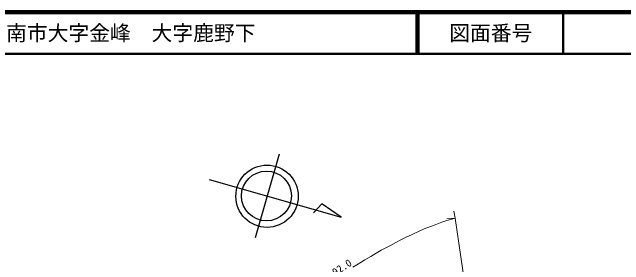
# Model space of a CAD drawing. Units: millimetres at full size, sheet at 1:1000; details may follow other scales. Extents: x 40000 to 680000, y 20000 to 380000.
# Drawn here: x 411508 to 558608, y 319174 to 380000 of the extents above; entities that cross this region are included whole.
import ezdxf
from ezdxf.enums import TextEntityAlignment as Align

# ---------------------------------------------------------------- set-up
doc = ezdxf.new("R2010")
doc.units = ezdxf.units.MM
doc.header["$LTSCALE"] = 1000
for name, color, linetype, lineweight in [('M-BMK-SRVR', 3, 'Continuous', 25), ('M-STR-HTXT', 7, 'Continuous', 13), ('M-TTL', 2, 'Continuous', 140), ('M-TTL-LINE', 7, 'Continuous', 50)]:
    doc.layers.add(name, color=color, linetype=linetype, lineweight=lineweight)
doc.layers.add('M-TTL-TXT', color=7, linetype='Continuous')
doc.styles.add('ＭＳ ゴシック', font='')
doc.styles.get('ＭＳ ゴシック').set_extended_font_data('MS Gothic')

msp = doc.modelspace()

# ---------------------------------------------------------------- linework, layer by layer
at = {"layer": 'M-BMK-SRVR'}
for p, q in [((475681, 345835), (469946, 325633)), ((458865, 339694), (490638, 330673)), ((485964, 333878), (483937, 331665)), ((490638, 330673), (485964, 333878))]:
    msp.add_line(p, q, dxfattribs=at)
for centre, radius in [((472802, 335693), 7500), ((472653, 335745), 6000)]:
    msp.add_circle(centre, radius, dxfattribs=at)
at = {"layer": 'M-STR-HTXT'}
for points in [[(517729, 332068), (518031, 330362), (522167, 302486)], [(493415, 318593), (494399, 319181), (495443, 319777), (496342, 320361), (497761, 321197), (499015, 321949), (500260, 322658), (501398, 323260), (502509, 323848), (503777, 324541), (504975, 325170), (506086, 325732), (507670, 326463), (509403, 327272), (510588, 327807), (512114, 328396), (513229, 328834), (514828, 329430), (516043, 329827), (518031, 330362), (516043, 330275)]]:
    msp.add_lwpolyline(points, dxfattribs=at)
at = {"layer": 'M-TTL'}
msp.add_line((680000, 380000), (40000, 380000), dxfattribs=at)
at = {"layer": 'M-TTL-LINE'}
for p, q in [((508747, 380000), (508747, 370000)), ((509247, 380000), (509247, 370000)), ((543997, 380000), (543997, 370000)), ((40000, 370000), (680000, 370000))]:
    msp.add_line(p, q, dxfattribs=at)

# ---------------------------------------------------------------- texts
at = {"layer": 'M-STR-HTXT', "style": 'ＭＳ ゴシック'}
msp.add_text('L=92.0', height=1833, rotation=33.36, dxfattribs=at).set_placement((489768, 317864), align=Align.MIDDLE_CENTER)
at = {"layer": 'M-TTL-TXT', "style": 'ＭＳ ゴシック'}
msp.add_text('周南市大字金峰\u3000大字鹿野下', height=3666, dxfattribs=at).set_placement((405024, 375000), align=Align.MIDDLE_LEFT)
msp.add_text('図面番号', height=3666, dxfattribs=at).set_placement((526622, 375000), align=Align.MIDDLE_CENTER)

doc.saveas('drawing.dxf')
